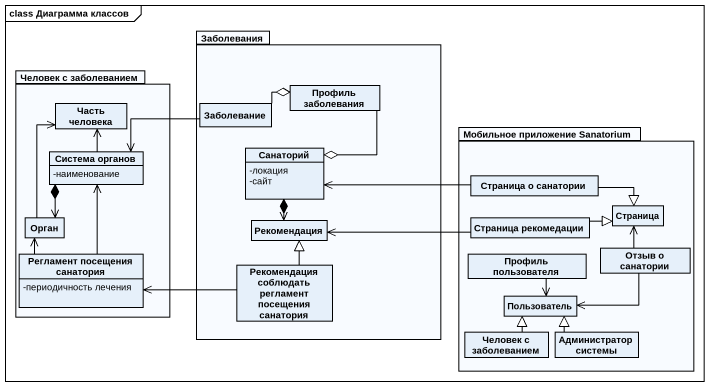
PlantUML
@startuml
mainframe class Диаграмма классов
hide circle
hide empty members
skinparam classAttributeIconSize 0
package Заболевания {
  class "Профиль заболевания" as Профиль_заболевания
  class Заболевание
  class Санаторий {
    -локация
    -сайт
  }
  class Рекомендация
  class "Рекомендация соблюдать регламент посещения санатория" as Рекомендация_соблюдать
}
package "Человек с заболеванием" as Человек_с_заболеванием {
  class "Часть человека" as Часть_человека
  class "Система органов" as Система_органов {
    -наименование
  }
  class Орган
  class "Регламент посещения санатория" as Регламент_посещения {
    -периодичность лечения
  }
}
package "Мобильное приложение Sanatorium" as Мобильное_приложение {
  class "Страница о санатории" as Страница_о_санатории
  class Страница
  class "Страница рекомедации" as Страница_рекомедации
  class "Отзыв о санатории" as Отзыв_о_санатории
  class "Профиль пользователя" as Профиль_пользователя
  class Пользователь
  class "Человек с заболеванием" as Человек_с_заболеванием_2
  class "Администратор системы" as Администратор_системы
}
Профиль_заболевания o-left- Заболевание
Заболевание -left-> Система_органов
Система_органов -up-> Часть_человека
Система_органов *--> Орган
Санаторий o-up- Профиль_заболевания
Санаторий *--> Рекомендация
Страница_о_санатории -left-> Санаторий
Страница_о_санатории -right-|> Страница
Орган -up-> Часть_человека
Страница_рекомедации -right-|> Страница
Страница_рекомедации -left-> Рекомендация
Отзыв_о_санатории -up-> Страница
Отзыв_о_санатории -left-> Пользователь
Регламент_посещения -up-> Система_органов
Регламент_посещения -up-> Орган
Рекомендация_соблюдать -up-|> Рекомендация
Рекомендация_соблюдать -left-> Регламент_посещения
Профиль_пользователя --> Пользователь
Человек_с_заболеванием_2 -up-|> Пользователь
Администратор_системы -up-|> Пользователь
@enduml
